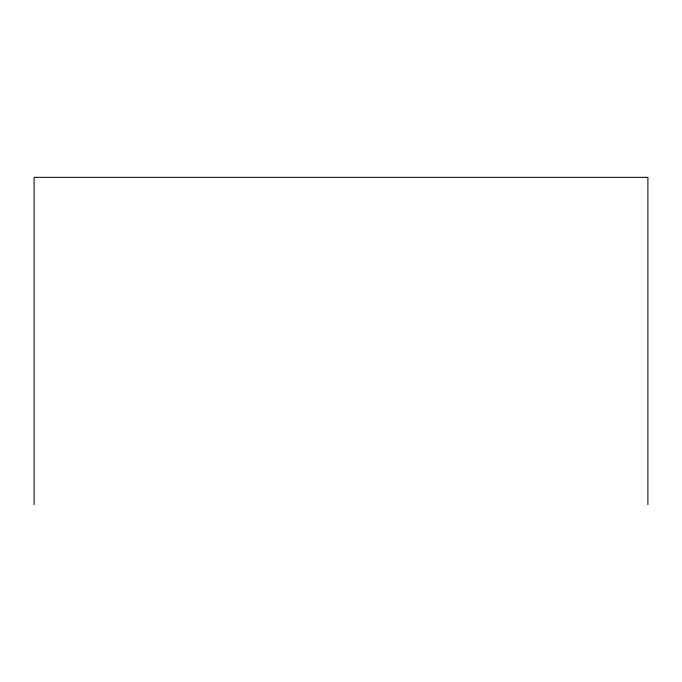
<?xml version="1.0" encoding="UTF-8"?>
<svg xmlns="http://www.w3.org/2000/svg" width="682" height="682" viewBox="0 0 682 682"><rect width="100%" height="100%" fill="white"/><g stroke="black" fill="none" stroke-linecap="round" stroke-linejoin="round"><path stroke-width="1.02" d="M647.9 504.663L647.9 177.337L34.1 177.337L34.1 504.663"/></g></svg>
